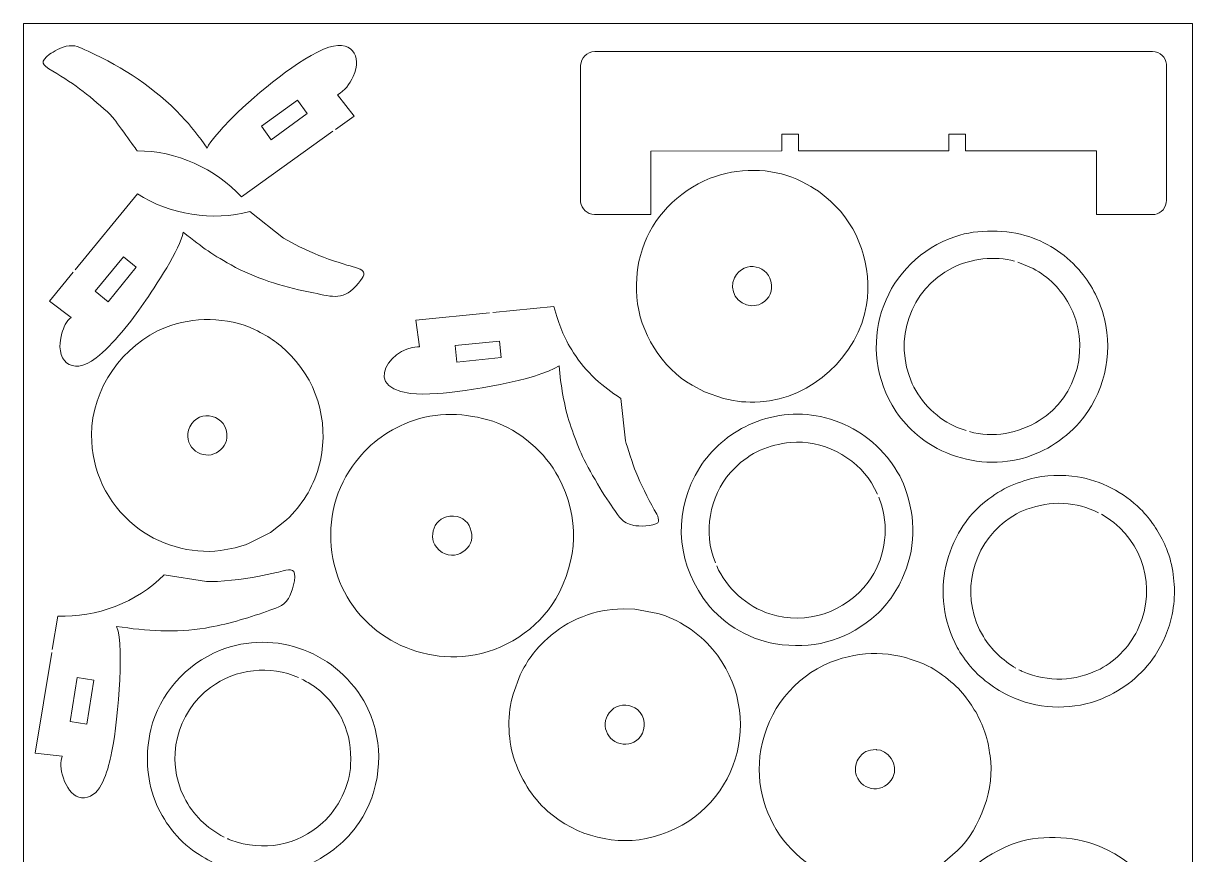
# Model space of a CAD drawing. Header units: centimetres. Extents: x -72 to 73, y -15 to 15.
# Drawn here: x 51.5 to 72.68, y -0.08 to 14.85 of the extents above; entities that cross this region are included whole.
import ezdxf

# ---------------------------------------------------------------- set-up
doc = ezdxf.new("R2010")
doc.units = ezdxf.units.CM
doc.header["$MEASUREMENT"] = 0
doc.layers.add('Camada 1', color=7, linetype='Continuous')

msp = doc.modelspace()

# ---------------------------------------------------------------- linework, layer by layer
at = {"layer": 'Camada 1', "color": 1, "lineweight": 9}
msp.add_open_spline([(51.5, -14.85), (51.5, -14.85), (72.5, -14.85), (72.5, -14.85), (72.5, -14.85), (72.5, -14.85), (72.5, 14.85), (72.5, 14.85), (72.5, 14.85), (72.5, 14.85), (51.5, 14.85), (51.5, 14.85), (51.5, 14.85), (51.5, 14.85), (51.5, -14.85), (51.5, -14.85), (51.5, -14.85), (51.5, -14.85), (51.5, -14.85), (51.5, -14.85)], degree=3, knots=[0, 0, 0, 0, 0.16666667, 0.16666667, 0.16666667, 0.16666667, 0.33333333, 0.33333333, 0.33333333, 0.33333333, 0.5, 0.5, 0.5, 0.5, 0.66666667, 0.66666667, 0.66666667, 0.66666667, 1, 1, 1, 1], dxfattribs=at)
at = {"layer": 'Camada 1', "color": 3, "lineweight": 9}
for points, knots in [([(57.05939, 12.91394), (57.05939, 12.91394), (55.41541, 11.73427), (55.41541, 11.73427), (55.41541, 11.73427), (54.95049, 12.2445), (54.23835, 12.56756), (53.54177, 12.56167), (53.54177, 12.56167), (53.46876, 12.66216), (53.12417, 13.14824), (53.06848, 13.20309), (53.06848, 13.20309), (52.72937, 13.52009), (52.42835, 13.75819), (52.02328, 13.99615), (52.02328, 13.99615), (51.81382, 14.1192), (51.79668, 14.15973), (51.96785, 14.29763), (51.96785, 14.29763), (52.02956, 14.34735), (52.18322, 14.42758), (52.26245, 14.44261), (52.26245, 14.44261), (52.4295, 14.47428), (52.50093, 14.42512), (52.6588, 14.35246), (52.6588, 14.35246), (53.30483, 14.0551), (53.84749, 13.69797), (54.33442, 13.19211), (54.33442, 13.19211), (54.51092, 13.00694), (54.64913, 12.81898), (54.79864, 12.6132), (54.79864, 12.6132), (54.85002, 12.73383), (55.07448, 12.97839), (55.17104, 13.07644), (55.17104, 13.07644), (55.60699, 13.5191), (56.30625, 14.12428), (56.89132, 14.39173), (56.89132, 14.39173), (57.40394, 14.59841), (57.59009, 14.26599), (57.4222, 13.90124), (57.4222, 13.90124), (57.35555, 13.75642), (57.27995, 13.64628), (57.1383, 13.57138), (57.1383, 13.57138), (57.1383, 13.57138), (57.44196, 13.18846), (57.44196, 13.18846), (57.44196, 13.18846), (57.44196, 13.18846), (57.10719, 12.94824), (57.10719, 12.94824)], [0, 0, 0, 0, 0.0625, 0.0625, 0.0625, 0.0625, 0.125, 0.125, 0.125, 0.125, 0.1875, 0.1875, 0.1875, 0.1875, 0.25, 0.25, 0.25, 0.25, 0.3125, 0.3125, 0.3125, 0.3125, 0.375, 0.375, 0.375, 0.375, 0.4375, 0.4375, 0.4375, 0.4375, 0.5, 0.5, 0.5, 0.5, 0.5625, 0.5625, 0.5625, 0.5625, 0.625, 0.625, 0.625, 0.625, 0.6875, 0.6875, 0.6875, 0.6875, 0.75, 0.75, 0.75, 0.75, 0.8125, 0.8125, 0.8125, 0.8125, 0.875, 0.875, 0.875, 0.875, 1, 1, 1, 1]), ([(61.76101, 14.34939), (61.61339, 14.34121), (61.51739, 14.23697), (61.50804, 14.09938), (61.50804, 14.09938), (61.50804, 14.09938), (61.50804, 11.64041), (61.50804, 11.64041), (61.50804, 11.64041), (61.52111, 11.52135), (61.62569, 11.4242), (61.75806, 11.41687), (61.75806, 11.41687), (61.75806, 11.41687), (62.77282, 11.41687), (62.77282, 11.41687), (62.77282, 11.41687), (62.77282, 11.41687), (62.77282, 12.55811), (62.77282, 12.55811), (62.77282, 12.55811), (62.77282, 12.55811), (65.1259, 12.56105), (65.1259, 12.56105), (65.1259, 12.56105), (65.1259, 12.56105), (65.1259, 12.86108), (65.1259, 12.86108), (65.1259, 12.86108), (65.1259, 12.86108), (65.42298, 12.86108), (65.42298, 12.86108), (65.42298, 12.86108), (65.42298, 12.86108), (65.42593, 12.56105), (65.42593, 12.56105), (65.42593, 12.56105), (65.42593, 12.56105), (68.12314, 12.56105), (68.12314, 12.56105), (68.12314, 12.56105), (68.12314, 12.56105), (68.12608, 12.86108), (68.12608, 12.86108), (68.12608, 12.86108), (68.12608, 12.86108), (68.4261, 12.86108), (68.4261, 12.86108), (68.4261, 12.86108), (68.4261, 12.86108), (68.4261, 12.56105), (68.4261, 12.56105), (68.4261, 12.56105), (68.4261, 12.56105), (70.77624, 12.56105), (70.77624, 12.56105), (70.77624, 12.56105), (70.77624, 12.56105), (70.77624, 11.41687), (70.77624, 11.41687), (70.77624, 11.41687), (70.77624, 11.41687), (71.82336, 11.41981), (71.82336, 11.41981), (71.82336, 11.41981), (71.93972, 11.43275), (72.03513, 11.55065), (72.03513, 11.67571), (72.03513, 11.67571), (72.03513, 11.67571), (72.03513, 14.12291), (72.03513, 14.12291), (72.03513, 14.12291), (72.02212, 14.24148), (71.92138, 14.34185), (71.78512, 14.34939), (71.78512, 14.34939), (71.78512, 14.34939), (61.76101, 14.34939), (61.76101, 14.34939)], [0, 0, 0, 0, 0.04761905, 0.04761905, 0.04761905, 0.04761905, 0.0952381, 0.0952381, 0.0952381, 0.0952381, 0.14285714, 0.14285714, 0.14285714, 0.14285714, 0.19047619, 0.19047619, 0.19047619, 0.19047619, 0.23809524, 0.23809524, 0.23809524, 0.23809524, 0.28571429, 0.28571429, 0.28571429, 0.28571429, 0.33333333, 0.33333333, 0.33333333, 0.33333333, 0.38095238, 0.38095238, 0.38095238, 0.38095238, 0.42857143, 0.42857143, 0.42857143, 0.42857143, 0.47619048, 0.47619048, 0.47619048, 0.47619048, 0.52380952, 0.52380952, 0.52380952, 0.52380952, 0.57142857, 0.57142857, 0.57142857, 0.57142857, 0.61904762, 0.61904762, 0.61904762, 0.61904762, 0.66666667, 0.66666667, 0.66666667, 0.66666667, 0.71428571, 0.71428571, 0.71428571, 0.71428571, 0.76190476, 0.76190476, 0.76190476, 0.76190476, 0.80952381, 0.80952381, 0.80952381, 0.80952381, 0.85714286, 0.85714286, 0.85714286, 0.85714286, 0.9047619, 0.9047619, 0.9047619, 0.9047619, 1, 1, 1, 1]), ([(64.73214, 8.05285), (65.66196, 8.10779), (66.49996, 8.88539), (66.64489, 9.79639), (66.64489, 9.79639), (66.75202, 10.46982), (66.51224, 11.20305), (65.99664, 11.65995), (65.99664, 11.65995), (65.77757, 11.85409), (65.66044, 11.92546), (65.39447, 12.05111), (65.39447, 12.05111), (64.93007, 12.26249), (64.31719, 12.26303), (63.83884, 12.06976), (63.83884, 12.06976), (63.24101, 11.82823), (62.79794, 11.35478), (62.61975, 10.8), (62.61975, 10.8), (62.51398, 10.47065), (62.50261, 10.27191), (62.52009, 9.93174), (62.52009, 9.93174), (62.56119, 9.30948), (62.97362, 8.65451), (63.51145, 8.34957), (63.51145, 8.34957), (63.51145, 8.34957), (63.73417, 8.23017), (63.73417, 8.23017), (63.73417, 8.23017), (63.73417, 8.23017), (64.07704, 8.11175), (64.07704, 8.11175), (64.07704, 8.11175), (64.32539, 8.05612), (64.47541, 8.03767), (64.73214, 8.05285)], [0, 0, 0, 0, 0.09090909, 0.09090909, 0.09090909, 0.09090909, 0.18181818, 0.18181818, 0.18181818, 0.18181818, 0.27272727, 0.27272727, 0.27272727, 0.27272727, 0.36363636, 0.36363636, 0.36363636, 0.36363636, 0.45454545, 0.45454545, 0.45454545, 0.45454545, 0.54545455, 0.54545455, 0.54545455, 0.54545455, 0.63636364, 0.63636364, 0.63636364, 0.63636364, 0.72727273, 0.72727273, 0.72727273, 0.72727273, 0.81818182, 0.81818182, 0.81818182, 0.81818182, 1, 1, 1, 1]), ([(52.42658, 10.42625), (52.42658, 10.42625), (53.54421, 11.7899), (53.54421, 11.7899), (53.54421, 11.7899), (54.12442, 11.41796), (54.90033, 11.29061), (55.56816, 11.47561), (55.56816, 11.47561), (55.56816, 11.47561), (56.16891, 10.99292), (56.16891, 10.99292), (56.16891, 10.99292), (56.16891, 10.99292), (56.45694, 10.83916), (56.45694, 10.83916), (56.45694, 10.83916), (56.72036, 10.71037), (56.89148, 10.64469), (57.16865, 10.55426), (57.16865, 10.55426), (57.57373, 10.42209), (57.7329, 10.45181), (57.51697, 10.18515), (57.51697, 10.18515), (57.25399, 9.8604), (57.06546, 9.93958), (56.70927, 10.01033), (56.70927, 10.01033), (56.23134, 10.10527), (55.74166, 10.24009), (55.31, 10.46974), (55.31, 10.46974), (54.86959, 10.70405), (54.7454, 10.80893), (54.36744, 11.10055), (54.36744, 11.10055), (54.3267, 10.81061), (53.85984, 10.11544), (53.65515, 9.81899), (53.65515, 9.81899), (53.44296, 9.51166), (53.10689, 9.077), (52.80412, 8.84284), (52.80412, 8.84284), (52.34686, 8.4892), (52.04755, 8.81423), (52.1889, 9.28427), (52.1889, 9.28427), (52.21887, 9.38393), (52.26698, 9.50741), (52.35551, 9.56946), (52.35551, 9.56946), (52.35551, 9.56946), (51.9631, 9.86074), (51.9631, 9.86074), (51.9631, 9.86074), (51.9631, 9.86074), (52.3893, 10.38074), (52.3893, 10.38074)], [0, 0, 0, 0, 0.0625, 0.0625, 0.0625, 0.0625, 0.125, 0.125, 0.125, 0.125, 0.1875, 0.1875, 0.1875, 0.1875, 0.25, 0.25, 0.25, 0.25, 0.3125, 0.3125, 0.3125, 0.3125, 0.375, 0.375, 0.375, 0.375, 0.4375, 0.4375, 0.4375, 0.4375, 0.5, 0.5, 0.5, 0.5, 0.5625, 0.5625, 0.5625, 0.5625, 0.625, 0.625, 0.625, 0.625, 0.6875, 0.6875, 0.6875, 0.6875, 0.75, 0.75, 0.75, 0.75, 0.8125, 0.8125, 0.8125, 0.8125, 0.875, 0.875, 0.875, 0.875, 1, 1, 1, 1]), ([(67.9147, 7.21678), (68.36466, 6.98218), (68.87369, 6.90685), (69.36617, 7.01783), (69.36617, 7.01783), (69.79021, 7.11338), (70.18834, 7.35899), (70.471, 7.68018), (70.471, 7.68018), (70.91182, 8.18106), (71.07908, 8.90007), (70.92045, 9.54636), (70.92045, 9.54636), (70.84635, 9.84823), (70.70273, 10.13845), (70.50428, 10.37864), (70.50428, 10.37864), (70.26107, 10.67301), (69.92681, 10.90335), (69.5627, 11.02192), (69.5627, 11.02192), (69.17211, 11.14913), (68.63991, 11.15892), (68.248, 11.02561), (68.248, 11.02561), (66.98339, 10.59546), (66.44239, 9.15649), (67.10537, 7.99044), (67.10537, 7.99044), (67.28588, 7.67295), (67.59163, 7.38522), (67.9147, 7.21678)], [0, 0, 0, 0, 0.11111111, 0.11111111, 0.11111111, 0.11111111, 0.22222222, 0.22222222, 0.22222222, 0.22222222, 0.33333333, 0.33333333, 0.33333333, 0.33333333, 0.44444444, 0.44444444, 0.44444444, 0.44444444, 0.55555556, 0.55555556, 0.55555556, 0.55555556, 0.66666667, 0.66666667, 0.66666667, 0.66666667, 0.77777778, 0.77777778, 0.77777778, 0.77777778, 1, 1, 1, 1]), ([(59.93097, 9.66048), (59.93097, 9.66048), (61.02488, 9.76893), (61.02488, 9.76893), (61.02488, 9.76893), (61.12646, 9.41756), (61.19175, 9.23746), (61.38208, 8.93103), (61.38208, 8.93103), (61.50575, 8.74875), (61.61092, 8.61972), (61.77106, 8.46619), (61.77106, 8.46619), (61.9397, 8.31579), (62.04986, 8.2351), (62.2338, 8.11555), (62.2338, 8.11555), (62.2338, 8.11555), (62.31728, 7.34945), (62.31728, 7.34945), (62.31728, 7.34945), (62.33765, 7.252), (62.45404, 6.91147), (62.49947, 6.79778), (62.49947, 6.79778), (62.59349, 6.5625), (62.71149, 6.33679), (62.83162, 6.11402), (62.83162, 6.11402), (62.85914, 6.06334), (62.94673, 5.9339), (62.89454, 5.88107), (62.89454, 5.88107), (62.8243, 5.80997), (62.54198, 5.81248), (62.46191, 5.83263), (62.46191, 5.83263), (62.23004, 5.89095), (62.22813, 5.96095), (62.08892, 6.14537), (62.08892, 6.14537), (61.92354, 6.38382), (61.59539, 6.91908), (61.49512, 7.18021), (61.49512, 7.18021), (61.43438, 7.33838), (61.37261, 7.48357), (61.31829, 7.65258), (61.31829, 7.65258), (61.20949, 7.9911), (61.15139, 8.34794), (61.12247, 8.69969), (61.12247, 8.69969), (60.71365, 8.43813), (59.44015, 8.23578), (58.93312, 8.20043), (58.93312, 8.20043), (57.37935, 8.09208), (58.07465, 9.04487), (58.57561, 9.04126), (58.57561, 9.04126), (58.57561, 9.04126), (58.61426, 9.03939), (58.61426, 9.03939), (58.61426, 9.03939), (58.61426, 9.03939), (58.54567, 9.52313), (58.54567, 9.52313), (58.54567, 9.52313), (58.54567, 9.52313), (59.87243, 9.65467), (59.87243, 9.65467)], [0, 0, 0, 0, 0.05263158, 0.05263158, 0.05263158, 0.05263158, 0.10526316, 0.10526316, 0.10526316, 0.10526316, 0.15789474, 0.15789474, 0.15789474, 0.15789474, 0.21052632, 0.21052632, 0.21052632, 0.21052632, 0.26315789, 0.26315789, 0.26315789, 0.26315789, 0.31578947, 0.31578947, 0.31578947, 0.31578947, 0.36842105, 0.36842105, 0.36842105, 0.36842105, 0.42105263, 0.42105263, 0.42105263, 0.42105263, 0.47368421, 0.47368421, 0.47368421, 0.47368421, 0.52631579, 0.52631579, 0.52631579, 0.52631579, 0.57894737, 0.57894737, 0.57894737, 0.57894737, 0.63157895, 0.63157895, 0.63157895, 0.63157895, 0.68421053, 0.68421053, 0.68421053, 0.68421053, 0.73684211, 0.73684211, 0.73684211, 0.73684211, 0.78947368, 0.78947368, 0.78947368, 0.78947368, 0.84210526, 0.84210526, 0.84210526, 0.84210526, 0.89473684, 0.89473684, 0.89473684, 0.89473684, 1, 1, 1, 1]), ([(55.65084, 9.3514), (55.16185, 9.58576), (54.54285, 9.58249), (54.04926, 9.38954), (54.04926, 9.38954), (53.28018, 9.07881), (52.72036, 8.28655), (52.72213, 7.46069), (52.72213, 7.46069), (52.72352, 6.80746), (52.99291, 6.24819), (53.49575, 5.82859), (53.49575, 5.82859), (53.90248, 5.48919), (54.51197, 5.3088), (55.03702, 5.38224), (55.03702, 5.38224), (55.22685, 5.4088), (55.37371, 5.43896), (55.55273, 5.51129), (55.55273, 5.51129), (55.55273, 5.51129), (55.93495, 5.70379), (55.93495, 5.70379), (55.93495, 5.70379), (55.93495, 5.70379), (56.22637, 5.93256), (56.22637, 5.93256), (56.22637, 5.93256), (56.50319, 6.19874), (56.69318, 6.49798), (56.79991, 6.86854), (56.79991, 6.86854), (57.00247, 7.57175), (56.81954, 8.35149), (56.30737, 8.88067), (56.30737, 8.88067), (56.09991, 9.09501), (55.93253, 9.2164), (55.65084, 9.3514)], [0, 0, 0, 0, 0.09090909, 0.09090909, 0.09090909, 0.09090909, 0.18181818, 0.18181818, 0.18181818, 0.18181818, 0.27272727, 0.27272727, 0.27272727, 0.27272727, 0.36363636, 0.36363636, 0.36363636, 0.36363636, 0.45454545, 0.45454545, 0.45454545, 0.45454545, 0.54545455, 0.54545455, 0.54545455, 0.54545455, 0.63636364, 0.63636364, 0.63636364, 0.63636364, 0.72727273, 0.72727273, 0.72727273, 0.72727273, 0.81818182, 0.81818182, 0.81818182, 0.81818182, 1, 1, 1, 1]), ([(58.43192, 7.69084), (58.9121, 7.88465), (59.44968, 7.85422), (59.92994, 7.70289), (59.92994, 7.70289), (60.40225, 7.55406), (60.88688, 7.1281), (61.11125, 6.69813), (61.11125, 6.69813), (61.49004, 5.97224), (61.46555, 5.22159), (61.06234, 4.51399), (61.06234, 4.51399), (60.75097, 3.96757), (60.11791, 3.56531), (59.49608, 3.48896), (59.49608, 3.48896), (58.35068, 3.34832), (57.27393, 4.08553), (57.05882, 5.23743), (57.05882, 5.23743), (56.95178, 5.81062), (57.06501, 6.41826), (57.40939, 6.89555), (57.40939, 6.89555), (57.69115, 7.28605), (57.99652, 7.51511), (58.43192, 7.69084)], [0, 0, 0, 0, 0.125, 0.125, 0.125, 0.125, 0.25, 0.25, 0.25, 0.25, 0.375, 0.375, 0.375, 0.375, 0.5, 0.5, 0.5, 0.5, 0.625, 0.625, 0.625, 0.625, 0.75, 0.75, 0.75, 0.75, 1, 1, 1, 1]), ([(67.33256, 6.51166), (67.28579, 6.67613), (67.12821, 6.92197), (67.01353, 7.06004), (67.01353, 7.06004), (66.69126, 7.44804), (66.31075, 7.67469), (65.81992, 7.78679), (65.81992, 7.78679), (65.39524, 7.88378), (64.92387, 7.82161), (64.52826, 7.63794), (64.52826, 7.63794), (64.17663, 7.4747), (63.85435, 7.19761), (63.64889, 6.87164), (63.64889, 6.87164), (63.18121, 6.12963), (63.21108, 5.24603), (63.7122, 4.52435), (63.7122, 4.52435), (64.00581, 4.1015), (64.50066, 3.78843), (65.01209, 3.7053), (65.01209, 3.7053), (65.6554, 3.60075), (66.23043, 3.74777), (66.73617, 4.15276), (66.73617, 4.15276), (66.96487, 4.3359), (67.15403, 4.59342), (67.27972, 4.85959), (67.27972, 4.85959), (67.53359, 5.39719), (67.53917, 5.96108), (67.33256, 6.51166)], [0, 0, 0, 0, 0.1, 0.1, 0.1, 0.1, 0.2, 0.2, 0.2, 0.2, 0.3, 0.3, 0.3, 0.3, 0.4, 0.4, 0.4, 0.4, 0.5, 0.5, 0.5, 0.5, 0.6, 0.6, 0.6, 0.6, 0.7, 0.7, 0.7, 0.7, 0.8, 0.8, 0.8, 0.8, 1, 1, 1, 1]), ([(72.00527, 5.49125), (71.87716, 5.74255), (71.76725, 5.9287), (71.56464, 6.12861), (71.56464, 6.12861), (71.26828, 6.42102), (70.85418, 6.64445), (70.43824, 6.70421), (70.43824, 6.70421), (70.16062, 6.74409), (69.85935, 6.74813), (69.58997, 6.66888), (69.58997, 6.66888), (69.42763, 6.62113), (69.27073, 6.56989), (69.12096, 6.48851), (69.12096, 6.48851), (68.81202, 6.32064), (68.53121, 6.0763), (68.34778, 5.77366), (68.34778, 5.77366), (68.08402, 5.33851), (67.97766, 4.88257), (68.03776, 4.37613), (68.03776, 4.37613), (68.06813, 4.12022), (68.15734, 3.86842), (68.2759, 3.63988), (68.2759, 3.63988), (68.3287, 3.53813), (68.43585, 3.38901), (68.51597, 3.2957), (68.51597, 3.2957), (68.72997, 3.04651), (69.00295, 2.85288), (69.30568, 2.72589), (69.30568, 2.72589), (69.79911, 2.5189), (70.37963, 2.51305), (70.87393, 2.71819), (70.87393, 2.71819), (71.25645, 2.87694), (71.60181, 3.14774), (71.83029, 3.49557), (71.83029, 3.49557), (71.9672, 3.70401), (72.09085, 3.97892), (72.13681, 4.22871), (72.13681, 4.22871), (72.20028, 4.57371), (72.18787, 4.85697), (72.10963, 5.19257), (72.10963, 5.19257), (72.08407, 5.29504), (72.0431, 5.39174), (72.00527, 5.49125)], [0, 0, 0, 0, 0.06666667, 0.06666667, 0.06666667, 0.06666667, 0.13333333, 0.13333333, 0.13333333, 0.13333333, 0.2, 0.2, 0.2, 0.2, 0.26666667, 0.26666667, 0.26666667, 0.26666667, 0.33333333, 0.33333333, 0.33333333, 0.33333333, 0.4, 0.4, 0.4, 0.4, 0.46666667, 0.46666667, 0.46666667, 0.46666667, 0.53333333, 0.53333333, 0.53333333, 0.53333333, 0.6, 0.6, 0.6, 0.6, 0.66666667, 0.66666667, 0.66666667, 0.66666667, 0.73333333, 0.73333333, 0.73333333, 0.73333333, 0.8, 0.8, 0.8, 0.8, 0.86666667, 0.86666667, 0.86666667, 0.86666667, 1, 1, 1, 1]), ([(52.01621, 3.60417), (52.01621, 3.60417), (52.11482, 4.20381), (52.11482, 4.20381), (52.11482, 4.20381), (52.80713, 4.17166), (53.5385, 4.44907), (54.02474, 4.94361), (54.02474, 4.94361), (54.02474, 4.94361), (54.78635, 4.82597), (54.78635, 4.82597), (54.78635, 4.82597), (54.99737, 4.81056), (55.47265, 4.86684), (55.70832, 4.91223), (55.70832, 4.91223), (55.70832, 4.91223), (56.0443, 4.98408), (56.0443, 4.98408), (56.0443, 4.98408), (56.12299, 5.00452), (56.3101, 5.07001), (56.35412, 5.00351), (56.35412, 5.00351), (56.41023, 4.91874), (56.32505, 4.61863), (56.25938, 4.51821), (56.25938, 4.51821), (56.15883, 4.36446), (56.02685, 4.34557), (55.86521, 4.28582), (55.86521, 4.28582), (55.50701, 4.15961), (55.14506, 4.05235), (54.76989, 3.98877), (54.76989, 3.98877), (54.23007, 3.89729), (53.706, 3.93393), (53.17243, 4.01843), (53.17243, 4.01843), (53.32551, 3.63823), (53.17695, 2.14542), (53.06703, 1.67951), (53.06703, 1.67951), (53.00699, 1.42503), (52.90161, 0.96757), (52.59478, 0.93536), (52.59478, 0.93536), (52.31009, 0.90548), (52.13366, 1.38418), (52.17397, 1.60655), (52.17397, 1.60655), (52.17397, 1.60655), (52.19558, 1.68651), (52.19558, 1.68651), (52.19558, 1.68651), (52.19558, 1.68651), (51.71009, 1.74256), (51.71009, 1.74256), (51.71009, 1.74256), (51.71009, 1.74256), (52.00667, 3.54612), (52.00667, 3.54612)], [0, 0, 0, 0, 0.05882353, 0.05882353, 0.05882353, 0.05882353, 0.11764706, 0.11764706, 0.11764706, 0.11764706, 0.17647059, 0.17647059, 0.17647059, 0.17647059, 0.23529412, 0.23529412, 0.23529412, 0.23529412, 0.29411765, 0.29411765, 0.29411765, 0.29411765, 0.35294118, 0.35294118, 0.35294118, 0.35294118, 0.41176471, 0.41176471, 0.41176471, 0.41176471, 0.47058824, 0.47058824, 0.47058824, 0.47058824, 0.52941176, 0.52941176, 0.52941176, 0.52941176, 0.58823529, 0.58823529, 0.58823529, 0.58823529, 0.64705882, 0.64705882, 0.64705882, 0.64705882, 0.70588235, 0.70588235, 0.70588235, 0.70588235, 0.76470588, 0.76470588, 0.76470588, 0.76470588, 0.82352941, 0.82352941, 0.82352941, 0.82352941, 0.88235294, 0.88235294, 0.88235294, 0.88235294, 1, 1, 1, 1]), ([(61.54002, 4.19013), (61.79612, 4.28617), (61.99729, 4.33131), (62.27242, 4.33131), (62.27242, 4.33131), (62.27242, 4.33131), (62.48419, 4.32542), (62.48419, 4.32542), (62.48419, 4.32542), (62.48419, 4.32542), (62.89599, 4.24896), (62.89599, 4.24896), (62.89599, 4.24896), (63.25979, 4.14812), (63.63337, 3.90471), (63.87838, 3.61068), (63.87838, 3.61068), (64.86475, 2.42702), (64.33372, 0.64181), (62.81069, 0.23401), (62.81069, 0.23401), (62.15455, 0.05834), (61.42519, 0.24567), (60.92234, 0.69287), (60.92234, 0.69287), (60.6218, 0.96014), (60.42752, 1.28529), (60.30466, 1.66645), (60.30466, 1.66645), (60.19587, 2.00394), (60.1934, 2.46443), (60.29583, 2.79887), (60.29583, 2.79887), (60.29583, 2.79887), (60.42231, 3.14595), (60.42231, 3.14595), (60.42231, 3.14595), (60.55148, 3.40519), (60.6901, 3.60001), (60.90469, 3.79599), (60.90469, 3.79599), (61.10365, 3.9671), (61.28745, 4.0954), (61.54002, 4.19013)], [0, 0, 0, 0, 0.08333333, 0.08333333, 0.08333333, 0.08333333, 0.16666667, 0.16666667, 0.16666667, 0.16666667, 0.25, 0.25, 0.25, 0.25, 0.33333333, 0.33333333, 0.33333333, 0.33333333, 0.41666667, 0.41666667, 0.41666667, 0.41666667, 0.5, 0.5, 0.5, 0.5, 0.58333333, 0.58333333, 0.58333333, 0.58333333, 0.66666667, 0.66666667, 0.66666667, 0.66666667, 0.75, 0.75, 0.75, 0.75, 0.83333333, 0.83333333, 0.83333333, 0.83333333, 1, 1, 1, 1]), ([(57.65924, 2.59106), (57.16298, 3.54683), (56.02714, 3.98617), (55.0227, 3.58358), (55.0227, 3.58358), (54.41599, 3.34041), (53.93979, 2.7996), (53.78636, 2.16416), (53.78636, 2.16416), (53.68445, 1.74214), (53.70361, 1.29274), (53.86209, 0.88586), (53.86209, 0.88586), (54.00409, 0.5213), (54.26929, 0.1744), (54.59409, -0.04291), (54.59409, -0.04291), (54.76999, -0.1606), (54.84259, -0.20332), (55.03893, -0.28603), (55.03893, -0.28603), (55.52248, -0.48973), (56.15261, -0.48525), (56.63302, -0.25696), (56.63302, -0.25696), (57.00087, -0.08216), (57.29553, 0.15163), (57.52712, 0.49122), (57.52712, 0.49122), (57.90665, 1.04773), (57.98536, 1.78801), (57.73907, 2.41427), (57.73907, 2.41427), (57.73907, 2.41427), (57.65924, 2.59106), (57.65924, 2.59106)], [0, 0, 0, 0, 0.1, 0.1, 0.1, 0.1, 0.2, 0.2, 0.2, 0.2, 0.3, 0.3, 0.3, 0.3, 0.4, 0.4, 0.4, 0.4, 0.5, 0.5, 0.5, 0.5, 0.6, 0.6, 0.6, 0.6, 0.7, 0.7, 0.7, 0.7, 0.8, 0.8, 0.8, 0.8, 1, 1, 1, 1]), ([(67.65906, 3.34889), (67.09566, 3.58064), (66.56506, 3.59058), (65.99828, 3.3733), (65.99828, 3.3733), (65.33535, 3.10036), (64.87662, 2.51163), (64.74628, 1.80503), (64.74628, 1.80503), (64.53139, 0.52311), (65.52733, -0.6564), (66.84146, -0.62936), (66.84146, -0.62936), (67.25514, -0.62084), (67.70525, -0.48012), (68.01115, -0.24417), (68.01115, -0.24417), (68.01115, -0.24417), (68.28261, -0.011), (68.28261, -0.011), (68.28261, -0.011), (68.69415, 0.38407), (68.95598, 1.12227), (68.86482, 1.68987), (68.86482, 1.68987), (68.8382, 1.85555), (68.841, 1.88802), (68.78711, 2.06094), (68.78711, 2.06094), (68.69611, 2.35292), (68.58965, 2.53453), (68.40303, 2.77741), (68.40303, 2.77741), (68.24074, 2.98862), (67.90582, 3.24739), (67.65906, 3.34889)], [0, 0, 0, 0, 0.1, 0.1, 0.1, 0.1, 0.2, 0.2, 0.2, 0.2, 0.3, 0.3, 0.3, 0.3, 0.4, 0.4, 0.4, 0.4, 0.5, 0.5, 0.5, 0.5, 0.6, 0.6, 0.6, 0.6, 0.7, 0.7, 0.7, 0.7, 0.8, 0.8, 0.8, 0.8, 1, 1, 1, 1]), ([(71.18197, -3.78263), (72.68079, -2.78695), (72.43364, -0.58383), (70.82356, 0.06869), (70.82356, 0.06869), (70.34676, 0.26192), (69.72384, 0.28465), (69.24483, 0.09551), (69.24483, 0.09551), (68.60352, -0.15769), (68.16678, -0.59878), (67.9352, -1.25432), (67.9352, -1.25432), (67.73985, -1.80728), (67.80332, -2.50136), (68.09397, -3.0127), (68.09397, -3.0127), (68.40181, -3.52878), (68.85277, -3.90821), (69.44649, -4.05624), (69.44649, -4.05624), (70.06726, -4.21102), (70.69805, -4.10412), (71.18197, -3.78263)], [0, 0, 0, 0, 0.14285714, 0.14285714, 0.14285714, 0.14285714, 0.28571429, 0.28571429, 0.28571429, 0.28571429, 0.42857143, 0.42857143, 0.42857143, 0.42857143, 0.57142857, 0.57142857, 0.57142857, 0.57142857, 0.71428571, 0.71428571, 0.71428571, 0.71428571, 1, 1, 1, 1])]:
    msp.add_open_spline(points, degree=3, knots=knots, dxfattribs=at)
at = {"layer": 'Camada 1', "lineweight": 9}
for points, knots in [([(56.41965, 13.47462), (56.41965, 13.47462), (55.7724, 13.00437), (55.7724, 13.00437), (55.7724, 13.00437), (55.7724, 13.00437), (55.94875, 12.76165), (55.94875, 12.76165), (55.94875, 12.76165), (55.94875, 12.76165), (56.59599, 13.2319), (56.59599, 13.2319), (56.59599, 13.2319), (56.59599, 13.2319), (56.41965, 13.47462), (56.41965, 13.47462)], [0, 0, 0, 0, 0.2, 0.2, 0.2, 0.2, 0.4, 0.4, 0.4, 0.4, 0.6, 0.6, 0.6, 0.6, 1, 1, 1, 1]), ([(53.02233, 9.85077), (53.02233, 9.85077), (53.52582, 10.47253), (53.52582, 10.47253), (53.52582, 10.47253), (53.52582, 10.47253), (53.29266, 10.66134), (53.29266, 10.66134), (53.29266, 10.66134), (53.29266, 10.66134), (52.78917, 10.03958), (52.78917, 10.03958), (52.78917, 10.03958), (52.78917, 10.03958), (53.02233, 9.85077), (53.02233, 9.85077)], [0, 0, 0, 0, 0.2, 0.2, 0.2, 0.2, 0.4, 0.4, 0.4, 0.4, 0.6, 0.6, 0.6, 0.6, 1, 1, 1, 1]), ([(64.27544, 10.28248), (64.45162, 10.62264), (64.91023, 10.49947), (64.93841, 10.15697), (64.93841, 10.15697), (64.95215, 9.99001), (64.86646, 9.86143), (64.70916, 9.79787), (64.70916, 9.79787), (64.70916, 9.79787), (64.5836, 9.77886), (64.5836, 9.77886), (64.5836, 9.77886), (64.32227, 9.78779), (64.16023, 10.06006), (64.27544, 10.28248)], [0, 0, 0, 0, 0.2, 0.2, 0.2, 0.2, 0.4, 0.4, 0.4, 0.4, 0.6, 0.6, 0.6, 0.6, 1, 1, 1, 1]), ([(69.30694, 10.57815), (68.94876, 10.68086), (68.52043, 10.62779), (68.19011, 10.46084), (68.19011, 10.46084), (67.42165, 10.07248), (67.11615, 9.17149), (67.46693, 8.37636), (67.46693, 8.37636), (67.61108, 8.04962), (67.94465, 7.72467), (68.27666, 7.59339), (68.27666, 7.59339), (68.27666, 7.59339), (68.43458, 7.53586), (68.43458, 7.53586)], [0, 0, 0, 0, 0.2, 0.2, 0.2, 0.2, 0.4, 0.4, 0.4, 0.4, 0.6, 0.6, 0.6, 0.6, 1, 1, 1, 1]), ([(68.49395, 7.51883), (68.91604, 7.3978), (69.37624, 7.48589), (69.74986, 7.71562), (69.74986, 7.71562), (70.44527, 8.14322), (70.68186, 9.09331), (70.28758, 9.80432), (70.28758, 9.80432), (70.14091, 10.06882), (69.91014, 10.31053), (69.63932, 10.44612), (69.63932, 10.44612), (69.63932, 10.44612), (69.36632, 10.56113), (69.36632, 10.56113)], [0, 0, 0, 0, 0.2, 0.2, 0.2, 0.2, 0.4, 0.4, 0.4, 0.4, 0.6, 0.6, 0.6, 0.6, 1, 1, 1, 1]), ([(59.285, 8.76387), (59.285, 8.76387), (60.08067, 8.84749), (60.08067, 8.84749), (60.08067, 8.84749), (60.08067, 8.84749), (60.04931, 9.14586), (60.04931, 9.14586), (60.04931, 9.14586), (60.04931, 9.14586), (59.25364, 9.06223), (59.25364, 9.06223), (59.25364, 9.06223), (59.25364, 9.06223), (59.285, 8.76387), (59.285, 8.76387)], [0, 0, 0, 0, 0.2, 0.2, 0.2, 0.2, 0.4, 0.4, 0.4, 0.4, 0.6, 0.6, 0.6, 0.6, 1, 1, 1, 1]), ([(54.48586, 7.60226), (54.64732, 7.94538), (55.18397, 7.82639), (55.15125, 7.40794), (55.15125, 7.40794), (55.14026, 7.26738), (55.04817, 7.1696), (54.91958, 7.11765), (54.91958, 7.11765), (54.67239, 7.01777), (54.33436, 7.28028), (54.48586, 7.60226)], [0, 0, 0, 0, 0.25, 0.25, 0.25, 0.25, 0.5, 0.5, 0.5, 0.5, 1, 1, 1, 1]), ([(66.84553, 6.39439), (66.84553, 6.39439), (66.73308, 6.59909), (66.73308, 6.59909), (66.73308, 6.59909), (66.44982, 7.06269), (65.8323, 7.38442), (65.28495, 7.32324), (65.28495, 7.32324), (64.87751, 7.2777), (64.56989, 7.15508), (64.27142, 6.85789), (64.27142, 6.85789), (63.86946, 6.45764), (63.71144, 5.81292), (63.88937, 5.27378), (63.88937, 5.27378), (63.88937, 5.27378), (63.93222, 5.15777), (63.93222, 5.15777)], [0, 0, 0, 0, 0.16666667, 0.16666667, 0.16666667, 0.16666667, 0.33333333, 0.33333333, 0.33333333, 0.33333333, 0.5, 0.5, 0.5, 0.5, 0.66666667, 0.66666667, 0.66666667, 0.66666667, 1, 1, 1, 1]), ([(63.95521, 5.10362), (64.12144, 4.712), (64.49839, 4.37046), (64.9085, 4.2429), (64.9085, 4.2429), (65.57272, 4.03631), (66.25747, 4.26401), (66.67591, 4.81418), (66.67591, 4.81418), (66.96878, 5.19925), (67.05448, 5.7398), (66.91514, 6.20026), (66.91514, 6.20026), (66.91514, 6.20026), (66.86851, 6.34024), (66.86851, 6.34024)], [0, 0, 0, 0, 0.2, 0.2, 0.2, 0.2, 0.4, 0.4, 0.4, 0.4, 0.6, 0.6, 0.6, 0.6, 1, 1, 1, 1]), ([(70.81556, 6.06052), (70.61819, 6.15314), (70.40719, 6.21884), (70.18814, 6.22756), (70.18814, 6.22756), (69.93419, 6.23768), (69.75473, 6.19922), (69.52371, 6.12447), (69.52371, 6.12447), (69.38334, 6.07905), (69.15959, 5.93397), (69.03582, 5.8209), (69.03582, 5.8209), (68.48146, 5.31445), (68.35358, 4.47383), (68.74524, 3.83339), (68.74524, 3.83339), (68.89298, 3.5918), (69.08954, 3.41249), (69.32974, 3.2661)], [0, 0, 0, 0, 0.16666667, 0.16666667, 0.16666667, 0.16666667, 0.33333333, 0.33333333, 0.33333333, 0.33333333, 0.5, 0.5, 0.5, 0.5, 0.66666667, 0.66666667, 0.66666667, 0.66666667, 1, 1, 1, 1]), ([(59.28957, 5.99141), (59.44592, 5.95927), (59.53526, 5.82476), (59.55447, 5.66832), (59.55447, 5.66832), (59.55447, 5.66832), (59.55191, 5.66504), (59.55191, 5.66504), (59.55191, 5.66504), (59.58608, 5.38672), (59.17782, 5.12183), (58.91845, 5.44206), (58.91845, 5.44206), (58.74003, 5.66233), (58.91725, 6.06792), (59.28957, 5.99141)], [0, 0, 0, 0, 0.2, 0.2, 0.2, 0.2, 0.4, 0.4, 0.4, 0.4, 0.6, 0.6, 0.6, 0.6, 1, 1, 1, 1]), ([(69.38167, 3.23849), (69.4111, 3.22964), (69.42329, 3.21782), (69.44797, 3.20655), (69.44797, 3.20655), (69.92221, 3.01411), (70.38717, 3.02201), (70.84125, 3.25193), (70.84125, 3.25193), (71.14661, 3.40655), (71.40168, 3.69412), (71.53912, 4.00682), (71.53912, 4.00682), (71.85144, 4.71744), (71.62278, 5.53653), (70.97121, 5.9711), (70.97121, 5.9711), (70.97121, 5.9711), (70.86749, 6.03291), (70.86749, 6.03291)], [0, 0, 0, 0, 0.16666667, 0.16666667, 0.16666667, 0.16666667, 0.33333333, 0.33333333, 0.33333333, 0.33333333, 0.5, 0.5, 0.5, 0.5, 0.66666667, 0.66666667, 0.66666667, 0.66666667, 1, 1, 1, 1]), ([(56.44135, 3.09729), (55.93735, 3.33231), (55.30396, 3.25263), (54.86047, 2.92251), (54.86047, 2.92251), (54.25052, 2.46849), (54.04107, 1.6335), (54.38413, 0.94749), (54.38413, 0.94749), (54.54567, 0.62448), (54.79004, 0.39833), (55.10381, 0.22894)], [0, 0, 0, 0, 0.25, 0.25, 0.25, 0.25, 0.5, 0.5, 0.5, 0.5, 1, 1, 1, 1]), ([(52.63533, 2.26309), (52.63533, 2.26309), (52.76048, 3.05328), (52.76048, 3.05328), (52.76048, 3.05328), (52.76048, 3.05328), (52.46416, 3.10021), (52.46416, 3.10021), (52.46416, 3.10021), (52.46416, 3.10021), (52.33901, 2.31003), (52.33901, 2.31003), (52.33901, 2.31003), (52.33901, 2.31003), (52.63533, 2.26309), (52.63533, 2.26309)], [0, 0, 0, 0, 0.2, 0.2, 0.2, 0.2, 0.4, 0.4, 0.4, 0.4, 0.6, 0.6, 0.6, 0.6, 1, 1, 1, 1]), ([(55.1598, 0.20284), (55.18371, 0.19819), (55.20271, 0.18451), (55.22501, 0.17566), (55.22501, 0.17566), (55.82025, -0.03091), (56.40713, 0.06766), (56.87961, 0.49457), (56.87961, 0.49457), (57.14759, 0.73669), (57.36183, 1.16287), (57.37631, 1.53193), (57.37631, 1.53193), (57.38739, 1.81456), (57.35404, 2.05971), (57.2364, 2.31763), (57.2364, 2.31763), (57.13168, 2.54724), (56.93232, 2.79859), (56.72606, 2.93532), (56.72606, 2.93532), (56.65152, 2.98474), (56.57707, 3.03093), (56.49733, 3.07119)], [0, 0, 0, 0, 0.14285714, 0.14285714, 0.14285714, 0.14285714, 0.28571429, 0.28571429, 0.28571429, 0.28571429, 0.42857143, 0.42857143, 0.42857143, 0.42857143, 0.57142857, 0.57142857, 0.57142857, 0.57142857, 0.71428571, 0.71428571, 0.71428571, 0.71428571, 1, 1, 1, 1]), ([(62.5842, 2.04), (62.50046, 1.91944), (62.35484, 1.88198), (62.21947, 1.91058), (62.21947, 1.91058), (61.94188, 1.97975), (61.83538, 2.34585), (62.1077, 2.54592), (62.1077, 2.54592), (62.22697, 2.63353), (62.41497, 2.62072), (62.52831, 2.52238), (62.52831, 2.52238), (62.67534, 2.39483), (62.69002, 2.19237), (62.5842, 2.04)], [0, 0, 0, 0, 0.2, 0.2, 0.2, 0.2, 0.4, 0.4, 0.4, 0.4, 0.6, 0.6, 0.6, 0.6, 1, 1, 1, 1]), ([(66.46393, 1.3323), (66.4313, 1.41904), (66.44555, 1.55239), (66.49755, 1.63368), (66.49755, 1.63368), (66.58351, 1.76807), (66.66893, 1.7986), (66.82124, 1.80392), (66.82124, 1.80392), (66.82124, 1.80392), (66.82428, 1.80108), (66.82428, 1.80108), (66.82428, 1.80108), (67.02403, 1.80805), (67.2327, 1.5393), (67.11826, 1.30512), (67.11826, 1.30512), (66.97433, 1.01063), (66.57196, 1.04512), (66.46393, 1.3323)], [0, 0, 0, 0, 0.16666667, 0.16666667, 0.16666667, 0.16666667, 0.33333333, 0.33333333, 0.33333333, 0.33333333, 0.5, 0.5, 0.5, 0.5, 0.66666667, 0.66666667, 0.66666667, 0.66666667, 1, 1, 1, 1])]:
    msp.add_open_spline(points, degree=3, knots=knots, dxfattribs=at)

doc.saveas('drawing.dxf')
